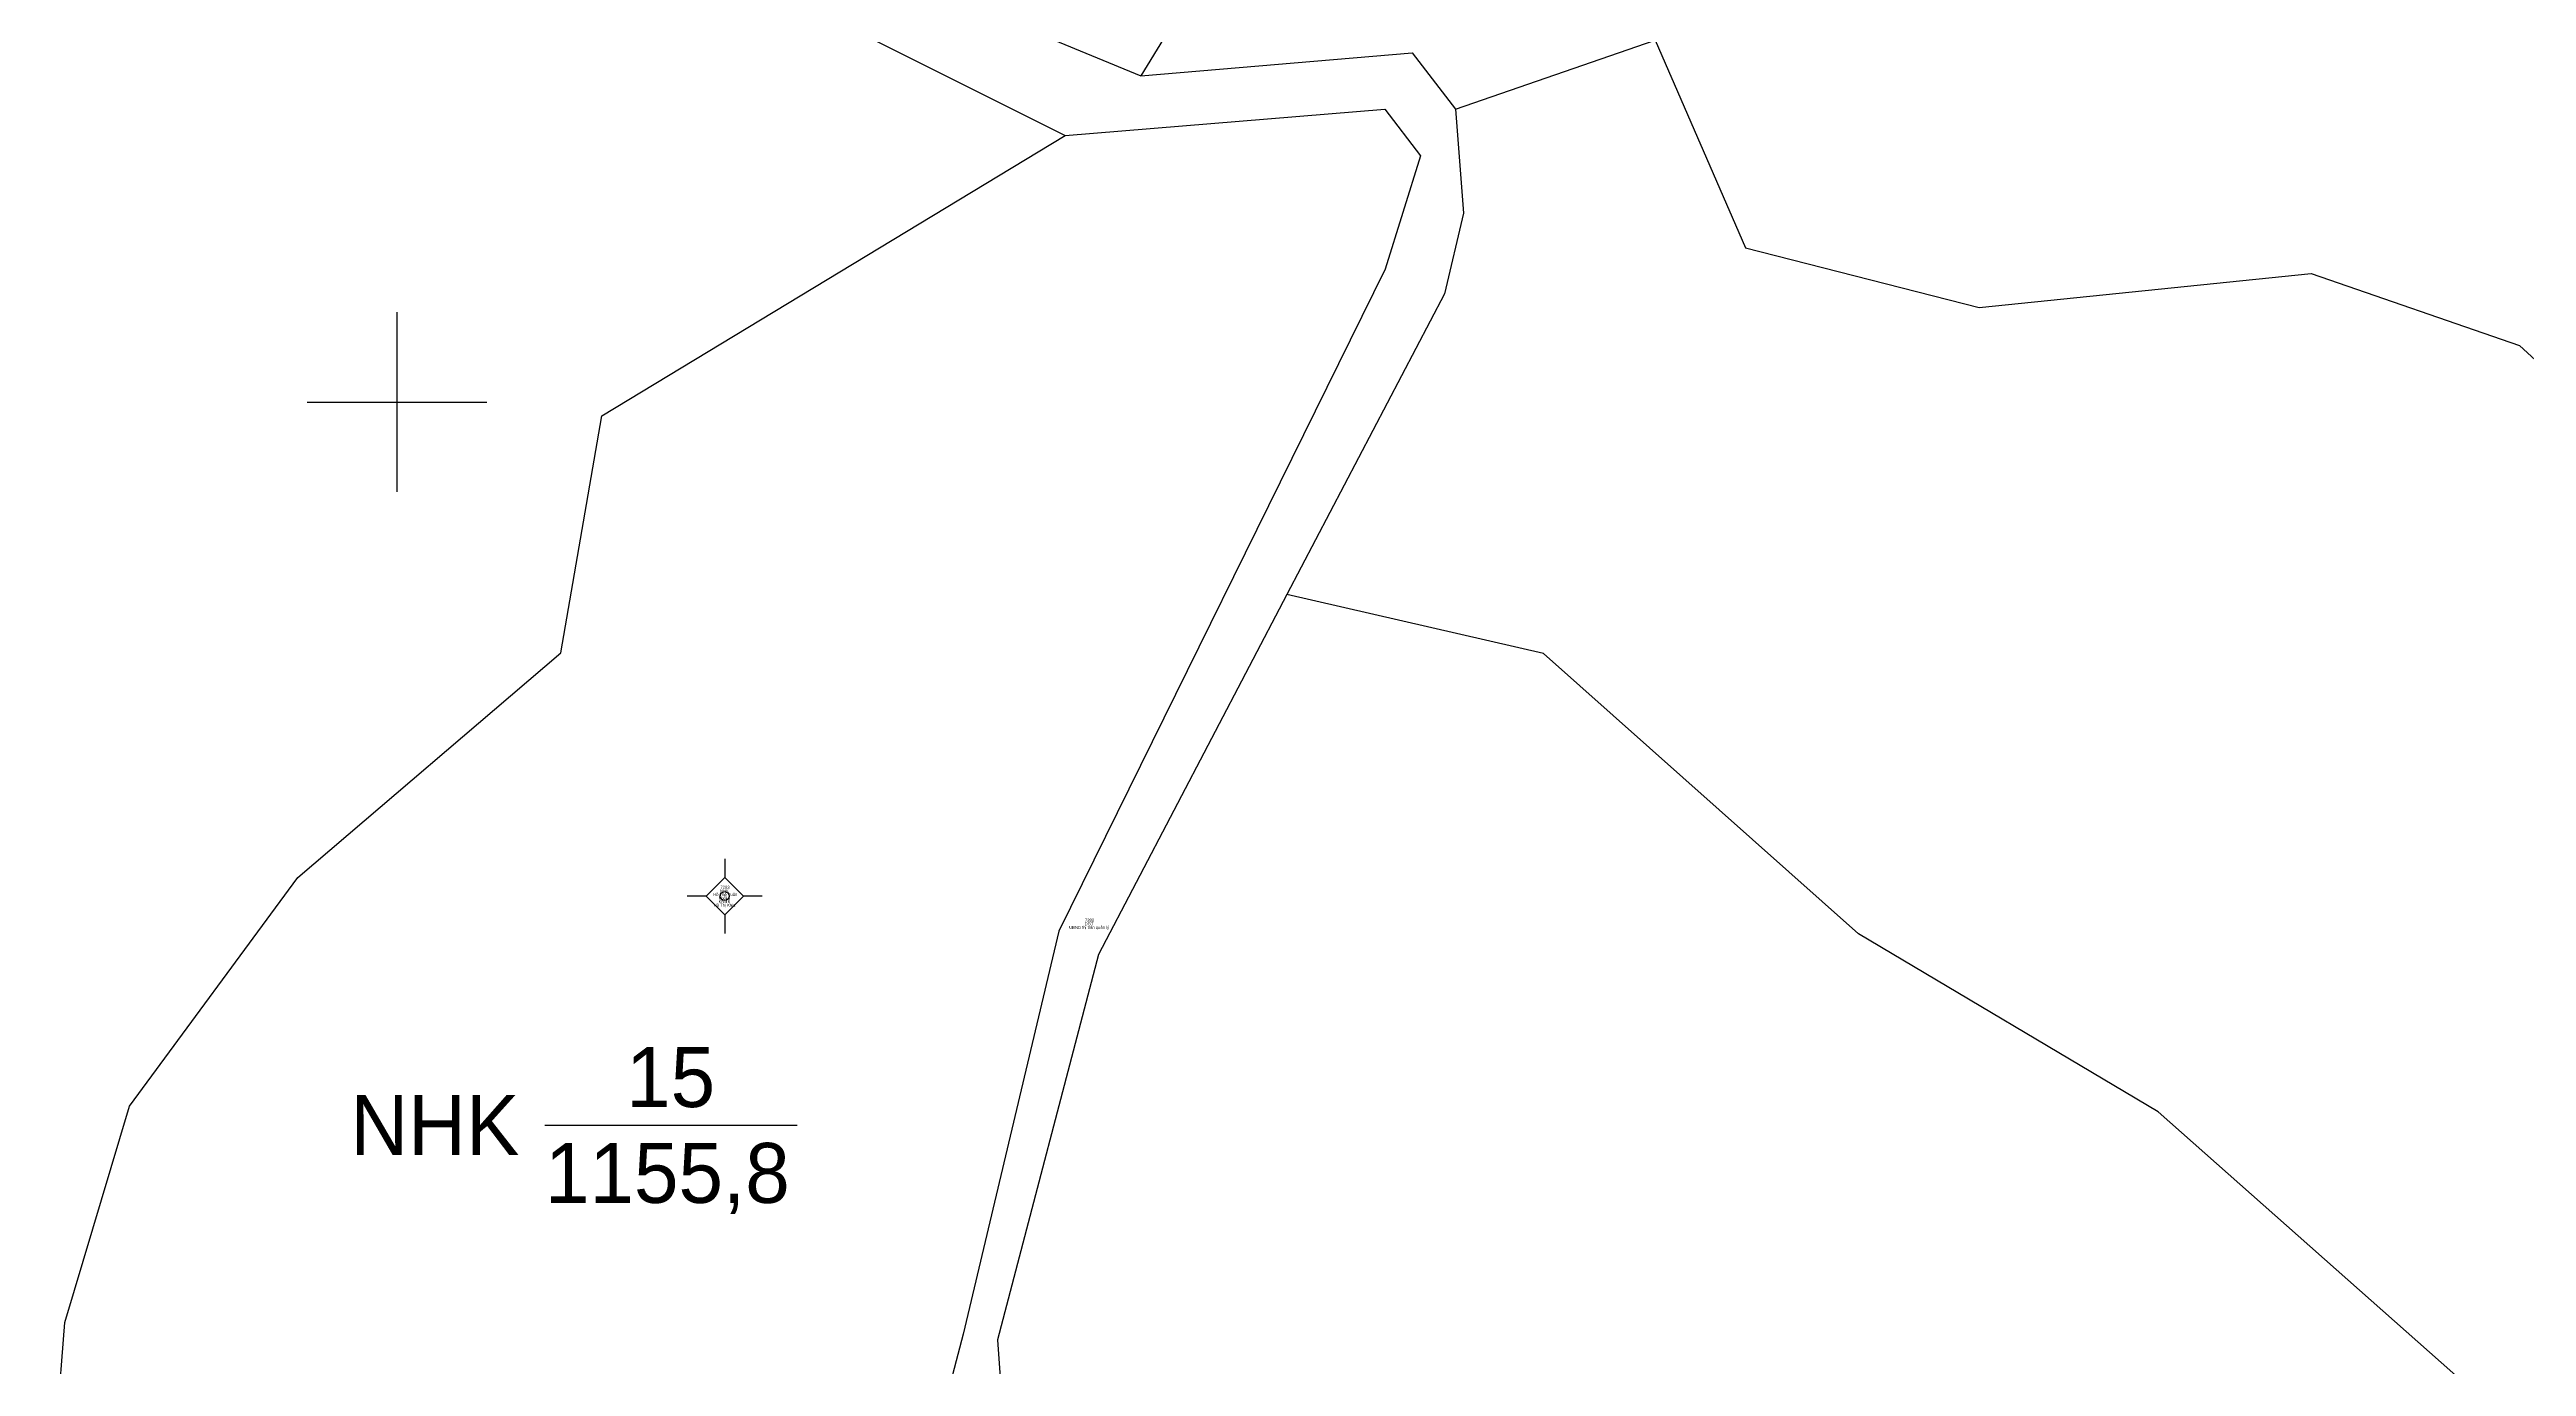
# Model space of a CAD drawing. Extents: x 551890 to 552618, y 1835759 to 1836646.
# Drawn here: x 551988.4 to 552071.1, y 1836067.8 to 1836111.8 of the extents above; entities that cross this region are included whole.
import ezdxf

# ---------------------------------------------------------------- set-up
doc = ezdxf.new("R2010")
doc.units = 0
for name, color, linetype in [('Level 10', 7, 'Continuous'), ('Level 11', 7, 'Continuous'), ('Level 13', 7, 'Continuous'), ('Level 15', 7, 'Continuous'), ('Level 2', 7, 'Continuous'), ('Level 23', 7, 'Continuous'), ('Level 4', 7, 'Continuous'), ('Level 63', 7, 'Continuous')]:
    doc.layers.add(name, color=color, linetype=linetype)

msp = doc.modelspace()

# ---------------------------------------------------------------- linework, layer by layer
at = {"layer": 'Level 10'}
for points in [[(552045.26, 1836138.32), (552045.51, 1836134.55), (552028.84, 1836117.42), (552024.84, 1836110.89)], [(552035.35, 1836109.78), (552042.02, 1836112.08), (552045.04, 1836105.15), (552052.85, 1836103.16), (552063.94, 1836104.29), (552070.9, 1836101.89), (552077.08, 1836096.22), (552079.71, 1836092.95), (552083.78, 1836094.97), (552101.513, 1836076.195), (552123.789, 1836088.583), (552126.759, 1836111.874)], [(551988.39, 1836062.72), (551988.905, 1836069.274), (551991.066, 1836076.486), (551996.685, 1836084.129), (552005.473, 1836091.629), (552006.834, 1836099.542), (552022.32, 1836108.9)], [(552064.81, 1836056.74), (552064.05, 1836058.17), (552069.45, 1836066.9), (552058.83, 1836076.3), (552048.82, 1836082.25), (552038.29, 1836091.6), (552029.72, 1836093.57)]]:
    msp.add_lwpolyline(points, dxfattribs=at)
at = {"layer": 'Level 11'}
for p, q in [((552010.944, 1836084.128), (552010.319, 1836083.503)), ((552010.944, 1836084.753), (552010.944, 1836084.128)), ((552011.569, 1836083.503), (552010.944, 1836084.128)), ((552010.319, 1836083.503), (552009.694, 1836083.503)), ((552010.319, 1836083.503), (552010.944, 1836082.878)), ((552010.944, 1836082.878), (552011.569, 1836083.503)), ((552012.194, 1836083.503), (552011.569, 1836083.503)), ((552010.944, 1836082.878), (552010.944, 1836082.253))]:
    msp.add_line(p, q, dxfattribs=at)
msp.add_circle((552010.944, 1836083.503), 0.15, dxfattribs=at)
at = {"layer": 'Level 13'}
msp.add_line((552004.932, 1836075.862), (552013.362, 1836075.862), dxfattribs=at)
at = {"layer": 'Level 23'}
for points in [[(551994.15, 1836142.51), (551994, 1836140.66), (551995.65, 1836138.91), (552000, 1836133.134), (552000.44, 1836132.55), (552003.41, 1836124.58), (552006.25, 1836120.79), (552009.36, 1836117.81), (552018.82, 1836113.37), (552024.84, 1836110.89)], [(552000, 1836127.714), (552001.33, 1836124.13), (552003.78, 1836120.16), (552007.51, 1836116.31), (552022.32, 1836108.9)], [(552024.84, 1836110.89), (552033.91, 1836111.66), (552035.35, 1836109.78)], [(552022.32, 1836108.9), (552032.99, 1836109.78), (552034.19, 1836108.22), (552033, 1836104.44), (552022.1, 1836082.33), (552018.91, 1836068.88), (552017.96, 1836065.27)], [(552035.35, 1836109.78), (552035.62, 1836106.3), (552034.99, 1836103.61), (552029.72, 1836093.57)], [(552029.72, 1836093.57), (552023.43, 1836081.56), (552020.06, 1836068.69), (552020.29, 1836065.39), (552031.96, 1836049.99), (552037.32, 1836042.97), (552040.1, 1836033.38)]]:
    msp.add_lwpolyline(points, dxfattribs=at)
at = {"layer": 'Level 63'}
for points in [[(552000, 1836097), (552000, 1836103)], [(551997, 1836100), (552003, 1836100)]]:
    msp.add_lwpolyline(points, dxfattribs=at)

# ---------------------------------------------------------------- texts
at = {"layer": 'Level 13'}
msp.add_text('15', height=2, rotation=360, dxfattribs=at).set_placement((552007.649, 1836076.462))
at = {"layer": 'Level 15'}
for s, height, p in [('Hồ Thế Tuấn', 0.10002, (552010.558, 1836083.51)), ('Hồ Thị Khia', 0.10002, (552010.577, 1836083.15)), ('Khối 6', 0.1, (552010.736, 1836083.39)), ('Khối 6', 0.1, (552010.736, 1836083.27)), ('NHK', 0.1, (552010.784, 1836083.63)), ('7283', 0.1, (552010.799, 1836083.75)), ('UBND thị trấn quản lý', 0.10002, (552022.449, 1836082.41)), ('DGT', 0.1, (552022.967, 1836082.53)), ('7282', 0.1, (552022.976, 1836082.65))]:
    msp.add_text(s, height=height, dxfattribs=at).set_placement(p)
at = {"layer": 'Level 2'}
msp.add_text('NHK', height=2, rotation=360, dxfattribs=at).set_placement((551998.437, 1836074.862))
at = {"layer": 'Level 4'}
msp.add_text('1155,8', height=2, rotation=360, dxfattribs=at).set_placement((552004.937, 1836073.262))

doc.saveas('drawing.dxf')
